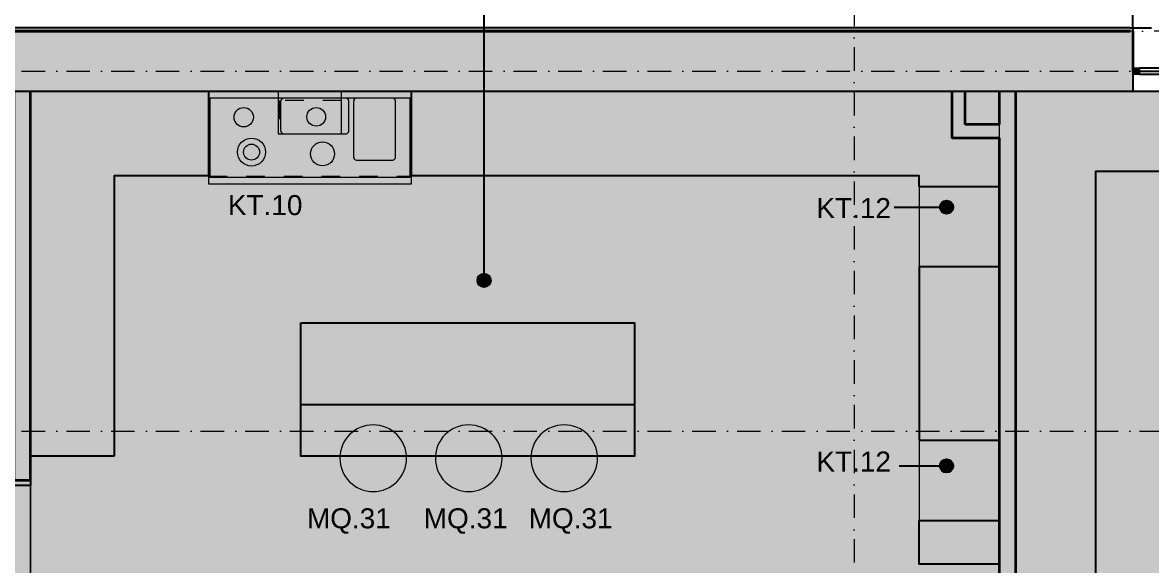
# Model space of a CAD drawing. Header units: millimetres. Extents: x -14278 to 97203, y -22378 to 34603.
# Drawn here: x 21816 to 30280, y 11544 to 15614 of the extents above; entities that cross this region are included whole.
import ezdxf
from ezdxf.enums import TextEntityAlignment as Align

# ---------------------------------------------------------------- set-up
doc = ezdxf.new("R2010")
doc.units = ezdxf.units.MM
doc.header["$MEASUREMENT"] = 0
for name, pattern in [('Dashed', [282.222223, 141.111112, -141.111112]), ('Dot & Dashed', [335.138881, 176.388884, -88.194442, 0, -70.555556]), ('Wipeout_Contour', [1000, 0, -1000])]:
    doc.linetypes.add(name, pattern=pattern)
for name, color, linetype in [('A-Ee_25_10-M_WallsInternal', 7, 'Continuous'), ('A-Ee_40_20-M_GeneralFFAndEInternalFixed', 7, 'Continuous'), ('A-Zz_20_10_90-T_TextFFEInternal', 7, 'Continuous'), ('NewA-Ee_25_10-M_WallsExternal', 7, 'Continuous'), ('NewA-Ee_25_10-M_WallsInternal', 7, 'Continuous'), ('NewA-Ee_30_40-M_Floors', 7, 'Continuous'), ('NewA-Ee_30_60-M_Pavements', 7, 'Continuous'), ('NewA-Ee_40_20-M_GeneralFFAndEInternalFixed', 7, 'Continuous'), ('NewA-Ee_40_20-M_GeneralFFAndEInternalMovable', 7, 'Continuous'), ('NewA-SL-M_SpacesInternal', 7, 'Continuous'), ('NewA-Ss_30_25-M_CeilingAndSoffitSystems', 7, 'Continuous'), ('NewA-Zz_20_10_90-T_TextFFEInternal', 7, 'Continuous'), ('NewA-Zz_35_40_80-M_GridStructural', 7, 'Continuous'), ('NewA-Zz_50_10_70-P_BoundarySiteRed', 7, 'Continuous'), ('NewA-Zz_50_10_90-P_BoundarySpace', 7, 'Continuous'), ('NewA-Zz_50_90_00-M_GrossInternal', 7, 'Continuous')]:
    doc.layers.add(name, color=color, linetype=linetype)
doc.styles.add('GENERATED_STYLE_1', font='')
doc.styles.get('GENERATED_STYLE_1').set_extended_font_data('Arial')

# ---------------------------------------------------------------- blocks, each defined once
blk = doc.blocks.new('KITCHEN_112_5_1', base_point=(25275.7, 17849.3))
at = {"layer": 'NewA-SL-M_SpacesInternal', "linetype": 'Continuous'}
for p, q in [((24579.7, 18202.9), (24579.7, 17888.6)), ((24579.7, 18202.9), (25971.8, 18202.9)), ((25971.8, 18202.9), (25971.8, 17888.6)), ((24579.7, 17888.6), (24579.7, 17652.9)), ((25971.8, 17888.6), (25971.8, 17652.9)), ((24579.7, 17652.9), (24579.7, 17417.1)), ((25971.8, 17652.9), (25971.8, 17417.1)), ((24579.7, 17417.1), (25971.8, 17417.1))]:
    blk.add_line(p, q, dxfattribs=at)
at = {"layer": 'NewA-SL-M_SpacesInternal', "color": 253, "linetype": 'Continuous', "lineweight": 13}
for p, q in [((21875.7, 15099.7), (21875.7, 10002.6)), ((28783.7, 15099.7), (21875.7, 15099.7)), ((28783.7, 14750.2), (28783.7, 15099.7)), ((29138.9, 14750.2), (28783.7, 14750.2)), ((29138.9, 10605), (29138.9, 14750.2)), ((23838.2, 10002.6), (23838.2, 11002.8)), ((23838.2, 11002.8), (23963.2, 11002.8)), ((23963.2, 11002.8), (23963.2, 10605)), ((26249.7, 10605), (26249.7, 11002.8)), ((26249.7, 11002.8), (26374.7, 11002.8)), ((26374.7, 11002.8), (26374.7, 8200)), ((23963.2, 10605), (26249.7, 10605)), ((27840.3, 8200), (27840.3, 10605)), ((27840.3, 10605), (29138.9, 10605)), ((21875.7, 10002.6), (23838.2, 10002.6)), ((26374.7, 8200), (27840.3, 8200))]:
    blk.add_line(p, q, dxfattribs=at)
at = {"layer": 'NewA-SL-M_SpacesInternal', "color": 5, "lineweight": 70, "style": 'GENERATED_STYLE_1'}
for tag, height, p in [('ROOM_NAME', 200, (25275.7, 18157.1)), ('ROOM_NUMBER', 150, (25275.7, 17854.3)), ('adj_text', 150, (25275.7, 17618.6))]:
    blk.add_attdef(tag, text='', height=height, dxfattribs=at).set_placement(p, align=Align.TOP_CENTER)
blk = doc.blocks.new('FOOD STORAGE_113_7_1', base_point=(30691.1, 17849.3))
at = {"layer": 'NewA-SL-M_SpacesInternal', "linetype": 'Continuous'}
for p, q in [((29538.8, 18202.9), (29538.8, 17888.6)), ((29538.8, 18202.9), (31843.5, 18202.9)), ((31843.5, 18202.9), (31843.5, 17888.6)), ((29538.8, 17888.6), (29538.8, 17652.9)), ((31843.5, 17888.6), (31843.5, 17652.9)), ((29538.8, 17652.9), (29538.8, 17417.1)), ((31843.5, 17652.9), (31843.5, 17417.1)), ((29538.8, 17417.1), (31843.5, 17417.1))]:
    blk.add_line(p, q, dxfattribs=at)
at = {"layer": 'NewA-SL-M_SpacesInternal', "color": 253, "linetype": 'Continuous', "lineweight": 13}
for p, q in [((29263.9, 15099.7), (29263.9, 10605)), ((32225, 15099.7), (29263.9, 15099.7)), ((32225, 10605), (32225, 15099.7)), ((29263.9, 10605), (32225, 10605))]:
    blk.add_line(p, q, dxfattribs=at)
at = {"layer": 'NewA-SL-M_SpacesInternal', "color": 5, "lineweight": 70, "style": 'GENERATED_STYLE_1'}
for tag, height, p in [('ROOM_NAME', 200, (30691.1, 18157.1)), ('ROOM_NUMBER', 150, (30691.1, 17854.3)), ('adj_text', 150, (30691.1, 17618.6))]:
    blk.add_attdef(tag, text='', height=height, dxfattribs=at).set_placement(p, align=Align.TOP_CENTER)
blk = doc.blocks.new('Mesh_1_1', base_point=(14339.9, 34603))
at = {"layer": 'NewA-Ee_30_60-M_Pavements', "color": 254, "linetype": 'Continuous', "lineweight": 13, "flags": 128}
blk.add_lwpolyline([(14339.9, 34603, -0.414214), (42830.6, 6112.3, -0.414214), (14339.9, -22378.4, -0.414214), (-14150.7, 6112.3, -0.414214)], format="xyb", close=True, dxfattribs=at)
blk = doc.blocks.new('Slab_4_1', base_point=(11328, 15324.9))
at = {"layer": 'NewA-Ee_30_40-M_Floors', "linetype": 'Continuous', "lineweight": 13}
blk.add_hatch(color=254, dxfattribs=at).paths.add_polyline_path([(11328, 15324.9), (11328, 15099.7), (150.3, 15099.7), (150.3, 9350.5), (-124.9, 9350.5), (-124.9, 8300.5), (150.3, 8300.5), (150.3, 6700.3), (2050.3, 6700.3), (2050.3, 2150.3), (5499.7, 2150.3), (5499.7, 3091.8), (6214.3, 3091.8), (6214.3, 2766.8), (7714.3, 2766.8), (7714.3, 3091.8), (8455.6, 3091.8), (8500.3, 150.3), (16363.1, 150.3), (16363.1, -124.9), (17413.1, -124.9), (17413.1, 150.3), (27899.7, 150.3), (27899.7, 6700.3), (34699.7, 6700.3), (34699.7, 15099.7), (34639.4, 15099.7), (34639.4, 15324.9), (32809.4, 15324.9), (32809.4, 15099.7), (13158, 15099.7), (13158, 15324.9)])
at = {"layer": 'NewA-Ee_30_40-M_Floors', "color": 6, "linetype": 'Continuous', "lineweight": 13, "flags": 128}
blk.add_lwpolyline([(13158, 15099.7), (32809.4, 15099.7), (32809.4, 15324.9), (34639.4, 15324.9), (34639.4, 15099.7), (34699.7, 15099.7), (34699.7, 6700.3), (27899.7, 6700.3), (27899.7, 150.3), (17413.1, 150.3)], dxfattribs=at)
blk = doc.blocks.new('Slab_14_1', base_point=(21875.7, 10002.6))
at = {"layer": 'NewA-Ss_30_25-M_CeilingAndSoffitSystems', "linetype": 'Continuous', "lineweight": 0}
blk.add_hatch(color=255, dxfattribs=at).paths.add_polyline_path([(21875.7, 10002.6), (23838.2, 10002.6), (23838.2, 11002.8), (23963.2, 11002.8), (23963.2, 10605), (26249.7, 10605), (26249.7, 11002.8), (26374.7, 11002.8), (26374.7, 8200), (27840.3, 8200), (27840.3, 10605), (29138.9, 10605), (29138.9, 15099.7), (24206.1, 15099.7), (24206.1, 14779.9), (23731.2, 14779.9), (23731.2, 15099.7), (21875.7, 15099.7)])
at = {"layer": 'NewA-Ss_30_25-M_CeilingAndSoffitSystems', "color": 6, "linetype": 'Continuous', "lineweight": 13, "flags": 128}
blk.add_lwpolyline([(21875.7, 10002.6), (21875.7, 15099.7), (23731.2, 15099.7), (23731.2, 14779.9), (24206.1, 14779.9), (24206.1, 15099.7), (29138.9, 15099.7), (29138.9, 10605), (27840.3, 10605), (27840.3, 8200), (26374.7, 8200), (26374.7, 11002.8), (26249.7, 11002.8), (26249.7, 10605), (23963.2, 10605), (23963.2, 11002.8), (23838.2, 11002.8), (23838.2, 10002.6)], close=True, dxfattribs=at)
blk = doc.blocks.new('Slab_15_1', base_point=(29263.9, 15099.7))
at = {"layer": 'NewA-Ss_30_25-M_CeilingAndSoffitSystems', "linetype": 'Continuous', "lineweight": 0}
blk.add_hatch(color=255, dxfattribs=at).paths.add_polyline_path([(29263.9, 15099.7), (29263.9, 10605), (32225, 10605), (32225, 15099.7)])
at = {"layer": 'NewA-Ss_30_25-M_CeilingAndSoffitSystems', "color": 6, "linetype": 'Continuous', "lineweight": 13, "flags": 128}
blk.add_lwpolyline([(29263.9, 15099.7), (32225, 15099.7), (32225, 10605), (29263.9, 10605)], close=True, dxfattribs=at)
blk = doc.blocks.new('Double Window 19')
at = {"layer": 'NewA-Ee_25_10-M_WallsExternal', "linetype": 'Continuous', "lineweight": 13}
for points in [[(-750, 0), (-750, -50), (-700, -50), (-700, 0)], [(0, -50), (0, 0), (-50, 0), (-50, -50)], [(0, 0), (0, -50), (50, -50), (50, 0)], [(750, -50), (750, 0), (700, 0), (700, -50)]]:
    blk.add_hatch(color=104, dxfattribs=at).paths.add_polyline_path(points)
at = {"layer": 'NewA-Ee_25_10-M_WallsExternal', "linetype": 'Continuous'}
for p, q in [((-750, 300), (-750, 465)), ((-750, 465), (750, 465)), ((750, 465), (750, 300)), ((-700, 0), (-50, 0)), ((50, 0), (700, 0)), ((-750, -24.9), (-750, -50)), ((-700, -25), (-50, -25)), ((-50, -50), (-700, -50)), ((50, -25), (700, -25)), ((700, -50), (50, -50)), ((750, -24.9), (750, -50)), ((-750, -175.2), (750, -175.2))]:
    blk.add_line(p, q, dxfattribs=at)
at = {"layer": 'NewA-Ee_25_10-M_WallsExternal', "linetype": 'Dashed'}
blk.add_line((-750, 300), (750, 300), dxfattribs=at)
at = {"layer": 'NewA-Ee_25_10-M_WallsExternal', "color": 24, "linetype": 'Continuous', "lineweight": 13}
for p, q in [((-750, 0), (-700, 0)), ((-700, 0), (-700, -50)), ((-50, -50), (-50, 0)), ((-50, 0), (0, 0)), ((0, 0), (50, 0)), ((50, 0), (50, -50)), ((700, -50), (700, 0)), ((700, 0), (750, 0)), ((-700, -50), (-750, -50)), ((0, -50), (-50, -50)), ((50, -50), (0, -50)), ((750, -50), (700, -50))]:
    blk.add_line(p, q, dxfattribs=at)
at = {"layer": 'NewA-Ee_25_10-M_WallsExternal', "color": 92, "linetype": 'Continuous', "lineweight": 35}
for p, q in [((-750, 0), (-750, -24.9)), ((750, 0), (750, -24.9))]:
    blk.add_line(p, q, dxfattribs=at)
blk = doc.blocks.new('Wall_3_1', base_point=(0, 15250))
at = {"layer": 'NewA-Ee_25_10-M_WallsExternal', "linetype": 'Continuous', "lineweight": 13}
for points in [[(13158, 15324.9), (13158, 15250), (30140, 15250), (30140, 15274.9), (30119.9, 15274.9), (30119.9, 15550), (13158, 15550)], [(13158, 15250), (13158, 15209.9), (13158, 15179.6), (30127, 15179.6), (30127, 15224.9), (30140, 15224.9), (30140, 15250)], [(30127, 15179.6), (13158, 15179.6), (13158, 15116.1), (30127, 15116.1)], [(30127, 15099.7), (30140, 15099.7), (30140, 15224.9), (30127, 15224.9)], [(13158, 15099.7), (30127, 15099.7), (30127, 15116.1), (13158, 15116.1)]]:
    blk.add_hatch(color=6, dxfattribs=at).paths.add_polyline_path(points)
at = {"layer": 'NewA-Ee_25_10-M_WallsExternal', "color": 92, "linetype": 'Continuous', "lineweight": 35}
blk.add_line((30140, 15274.9), (30140, 15250), dxfattribs=at)
at = {"layer": 'NewA-Ee_25_10-M_WallsExternal', "linetype": 'Continuous'}
for p, q in [((30140, 15250), (30140, 15224.9)), ((30140, 15224.9), (30140, 15179.6)), ((30140, 15179.6), (30140, 15116.1)), ((30127, 15099.7), (30140, 15099.7)), ((30140, 15116.1), (30140, 15099.7))]:
    blk.add_line(p, q, dxfattribs=at)
at = {"layer": 'NewA-Ee_25_10-M_WallsExternal', "linetype": 'Continuous', "flags": 128}
for points in [[(21875.7, 15099.7), (28783.7, 15099.7)], [(28883.7, 15099.7), (29138.9, 15099.7)], [(29263.9, 15099.7), (30127, 15099.7)]]:
    blk.add_lwpolyline(points, dxfattribs=at)
at = {"color": 254, "linetype": 'Wipeout_Contour', "lineweight": 0, "ltscale": 108444.875021}
blk.add_wipeout([(35324.7, 15724.7), (-474.7, 15724.7), (-324.9, 15574.9), (35174.9, 15574.9)], dxfattribs=at).dxf.layer = 'NewA-Ee_25_10-M_WallsExternal'
at = {"layer": 'NewA-Ee_25_10-M_WallsExternal', "linetype": 'Continuous', "lineweight": 13}
for points in [[(13158, 15574.9), (13158, 15554.8), (30119.9, 15554.8), (30119.9, 15574.9)], [(30119.9, 15574.9), (30119.9, 15274.9), (30140, 15274.9), (30140, 15574.9)]]:
    blk.add_hatch(color=6, dxfattribs=at).paths.add_polyline_path(points)
at = {"layer": 'NewA-Ee_25_10-M_WallsExternal', "linetype": 'Continuous'}
for p, q in [((30119.9, 15574.9), (13158, 15574.9)), ((30119.9, 15574.9), (30140, 15574.9)), ((30140, 15574.9), (30140, 15554.8)), ((13158, 15554.8), (30119.9, 15554.8))]:
    blk.add_line(p, q, dxfattribs=at)
at = {"layer": 'NewA-Ee_25_10-M_WallsExternal', "color": 92, "linetype": 'Continuous', "lineweight": 35}
for p, q in [((13158, 15550), (30119.9, 15550)), ((30140, 15550), (30140, 15274.9))]:
    blk.add_line(p, q, dxfattribs=at)
at = {"layer": 'NewA-Ee_25_10-M_WallsExternal', "linetype": 'Continuous', "zscale": 1000}
blk.add_blockref('Double Window 19', (30890, 15274.9), dxfattribs=at)
blk = doc.blocks.new('Wall_14_1', base_point=(29263.9, 10480))
at = {"layer": 'A-Ee_25_10-M_WallsInternal', "linetype": 'Continuous', "lineweight": 13}
blk.add_hatch(color=6, dxfattribs=at).paths.add_polyline_path([(29263.9, 14750.2), (29263.9, 14850.2), (29138.9, 14850.2), (29138.9, 14750.2)])
at = {"layer": 'NewA-Ee_25_10-M_WallsInternal', "linetype": 'Continuous', "lineweight": 13}
for points in [[(29263.9, 14850.2), (29263.9, 15099.7), (29138.9, 15099.7), (29138.9, 14850.2)], [(29138.9, 14750.2), (29138.9, 10605), (29263.9, 10605), (29263.9, 14750.2)]]:
    blk.add_hatch(color=6, dxfattribs=at).paths.add_polyline_path(points)
at = {"layer": 'NewA-Ee_25_10-M_WallsInternal', "color": 92, "linetype": 'Continuous', "lineweight": 35, "flags": 128}
for points in [[(29138.9, 15099.7), (29138.9, 14850.2)], [(29263.9, 10605), (29263.9, 15099.7)], [(29138.9, 14750.2), (29138.9, 10605)]]:
    blk.add_lwpolyline(points, dxfattribs=at)
blk = doc.blocks.new('Door 19')
at = {"layer": 'NewA-Ee_25_10-M_WallsInternal', "linetype": 'Continuous', "lineweight": 13}
for points in [[(465, 930), (420, 930), (420, 0), (465, 0)], [(-465, -125), (-465, 0), (-505, 0), (-505, -125)], [(505, -125), (505, 0), (465, 0), (465, -125)]]:
    blk.add_hatch(color=255, dxfattribs=at).paths.add_polyline_path(points)
at = {"layer": 'NewA-Ee_25_10-M_WallsInternal', "linetype": 'Continuous'}
for p, q in [((420, 0), (420, 930)), ((420, 930), (465, 930)), ((465, 930), (465, 0)), ((-465, 0), (-505, 0)), ((-505, 0), (-505, -125)), ((-465, -125), (-465, 0)), ((465, 0), (420, 0)), ((505, 0), (465, 0)), ((465, 0), (465, -125)), ((505, -125), (505, 0)), ((-505, -125), (-465, -125)), ((465, -125), (505, -125))]:
    blk.add_line(p, q, dxfattribs=at)
at = {"layer": 'NewA-Ee_25_10-M_WallsInternal', "color": 92, "linetype": 'Continuous', "lineweight": 35}
for p, q in [((-505, 0), (-505, -125)), ((505, 0), (505, -125))]:
    blk.add_line(p, q, dxfattribs=at)
at = {"layer": 'NewA-Ee_25_10-M_WallsInternal', "color": 6, "linetype": 'Continuous', "lineweight": 13}
blk.add_arc((465, 0), 930, 90, 180, dxfattribs=at)
blk = doc.blocks.new('D Marker 19')
at = {"layer": 'NewA-Ee_25_10-M_WallsInternal', "style": 'GENERATED_STYLE_1'}
blk.add_attdef('AC_WIDO_ID', text='', height=125, dxfattribs=at).set_placement((-262.1, 94.8), align=Align.BOTTOM_LEFT)
blk = doc.blocks.new('Wall_19_1', base_point=(21750.7, 9877.2))
at = {"layer": 'NewA-Ee_25_10-M_WallsInternal', "linetype": 'Continuous', "lineweight": 13}
for points in [[(21875.7, 15099.7), (21750.7, 15099.7), (21750.7, 12183.8), (21875.7, 12183.8)], [(21750.7, 11173.8), (21750.7, 9877.2), (21875.7, 9877.2), (21875.7, 11173.8)]]:
    blk.add_hatch(color=6, dxfattribs=at).paths.add_polyline_path(points)
at = {"layer": 'NewA-Ee_25_10-M_WallsInternal', "color": 92, "linetype": 'Continuous', "lineweight": 35}
for p, q in [((21750.7, 12183.8), (21875.7, 12183.8)), ((21750.7, 11173.8), (21875.7, 11173.8))]:
    blk.add_line(p, q, dxfattribs=at)
at = {"layer": 'NewA-Ee_25_10-M_WallsInternal', "color": 92, "linetype": 'Continuous', "lineweight": 35, "flags": 128}
for points in [[(21750.7, 15099.7), (21750.7, 12183.8)], [(21875.7, 12183.8), (21875.7, 15099.7)], [(21750.7, 11173.8), (21750.7, 10823.4)], [(21875.7, 10002.6), (21875.7, 11173.8)], [(21750.7, 10698.4), (21750.7, 9877.2)], [(21750.7, 9877.2), (21875.7, 9877.2)], [(21875.7, 9877.2), (21875.7, 9877.6)]]:
    blk.add_lwpolyline(points, dxfattribs=at)
at = {"layer": 'NewA-Ee_25_10-M_WallsInternal', "linetype": 'Continuous', "xscale": -1, "zscale": 1000, "rotation": 90}
blk.add_blockref('Door 19', (21750.7, 11678.8), dxfattribs=at)
at = {"layer": 'NewA-Ee_25_10-M_WallsInternal'}
ref = blk.add_blockref('D Marker 19', (21750.7, 11678.8), dxfattribs=dict(at, rotation=90))
ref.add_attrib('AC_WIDO_ID', 'D108', dxfattribs={"color": 7, "height": 125, "rotation": 90, "style": 'GENERATED_STYLE_1'}).set_placement((21616.3, 11514.7), align=Align.BOTTOM_LEFT)
blk = doc.blocks.new('Wall_65_1', base_point=(28783.7, 15250))
at = {"layer": 'A-Ee_25_10-M_WallsInternal', "linetype": 'Continuous', "lineweight": 13}
blk.add_hatch(color=6, dxfattribs=at).paths.add_polyline_path([(28783.7, 15099.7), (28783.7, 14750.2), (28883.7, 14850.2), (28883.7, 15099.7)])
at = {"layer": 'A-Ee_25_10-M_WallsInternal', "color": 92, "linetype": 'Continuous', "lineweight": 35, "flags": 128}
for points in [[(28783.7, 15099.7), (28783.7, 14750.2)], [(28883.7, 14850.2), (28883.7, 15099.7)]]:
    blk.add_lwpolyline(points, dxfattribs=at)
blk = doc.blocks.new('Wall_66_1', base_point=(28783.7, 14750.2))
at = {"layer": 'A-Ee_25_10-M_WallsInternal', "linetype": 'Continuous', "lineweight": 13}
blk.add_hatch(color=6, dxfattribs=at).paths.add_polyline_path([(28783.7, 14750.2), (29138.9, 14750.2), (29138.9, 14850.2), (28883.7, 14850.2)])
at = {"layer": 'A-Ee_25_10-M_WallsInternal', "color": 92, "linetype": 'Continuous', "lineweight": 35, "flags": 128}
for points in [[(29138.9, 14850.2), (28883.7, 14850.2)], [(28783.7, 14750.2), (29138.9, 14750.2)]]:
    blk.add_lwpolyline(points, dxfattribs=at)
blk = doc.blocks.new('Standard grid marker')
at = {"layer": 'NewA-Zz_35_40_80-M_GridStructural', "color": 6, "linetype": 'Dot & Dashed', "lineweight": 13}
blk.add_line((1000, 0), (18130.8, 0), dxfattribs=at)
at = {"layer": 'NewA-Zz_35_40_80-M_GridStructural', "style": 'GENERATED_STYLE_1'}
blk.add_attdef('AC_MarkerText_1', text='', height=250, rotation=90, dxfattribs=at).set_placement((-250, 14.3), align=Align.MIDDLE_CENTER)
blk = doc.blocks.new('Standard grid marker_2')
at = {"layer": 'NewA-Zz_35_40_80-M_GridStructural', "color": 6, "linetype": 'Dot & Dashed', "lineweight": 13}
blk.add_line((1000, 0), (40175.6, 0), dxfattribs=at)
at = {"layer": 'NewA-Zz_35_40_80-M_GridStructural', "style": 'GENERATED_STYLE_1'}
blk.add_attdef('AC_MarkerText_1', text='', height=250, dxfattribs=at).set_placement((41425.6, 14.3), align=Align.MIDDLE_CENTER)
blk = doc.blocks.new('Standard grid marker_4')
at = {"layer": 'NewA-Zz_35_40_80-M_GridStructural', "color": 6, "linetype": 'Dot & Dashed', "lineweight": 13}
blk.add_line((1000, 0), (40175.6, 0), dxfattribs=at)
blk = doc.blocks.new('Bar Stool 19')
at = {"layer": 'NewA-Ee_40_20-M_GeneralFFAndEInternalMovable', "color": 1, "linetype": 'Continuous', "lineweight": 18}
for start, end in [(0, 180), (180, 0)]:
    blk.add_arc((0, 0), 250, start, end, dxfattribs=at)
blk = doc.blocks.new('Hood 19')
at = {"layer": 'NewA-Ee_40_20-M_GeneralFFAndEInternalFixed', "color": 1, "linetype": 'Dashed', "lineweight": 18}
for p, q in [((0, 633.4), (0, 0)), ((1522.4, 633.4), (0, 633.4)), ((1522.4, 0), (1522.4, 633.4)), ((998, 566.7), (532.8, 566.7)), ((532.8, 566.7), (532.8, 316.7)), ((998, 316.7), (998, 566.7)), ((532.8, 316.7), (998, 316.7)), ((0, 0), (1522.4, 0))]:
    blk.add_line(p, q, dxfattribs=at)
blk = doc.blocks.new('Range Electric 19')
at = {"layer": 'NewA-Ee_40_20-M_GeneralFFAndEInternalFixed', "color": 1, "linetype": 'Continuous', "lineweight": 18}
for p, q in [((1522.4, 692.2), (0, 692.2)), ((0, 692.2), (0, 0)), ((1522.4, 0), (1522.4, 692.2)), ((1512.4, 642.2), (10, 642.2)), ((10, 642.2), (10, 50)), ((542.9, 395.4), (542.9, 622.2)), ((1051.2, 395.4), (1051.2, 622.2)), ((1088.7, 198), (1088.7, 622.2)), ((1401.7, 198), (1401.7, 622.2)), ((1512.4, 50), (1512.4, 642.2)), ((562.9, 375.4), (1031.2, 375.4)), ((1108.7, 178), (1381.7, 178)), ((0, 0), (1522.4, 0)), ((10, 50), (1512.4, 50))]:
    blk.add_line(p, q, dxfattribs=at)
for centre, radius in [((263.9, 499.4), 72.5), ((807.8, 502.4), 70), ((322.5, 238.3), 105), ((322.5, 238.3), 60), ((855.1, 224.7), 90)]:
    blk.add_circle(centre, radius, dxfattribs=at)
for centre, start, end in [((562.9, 622.2), 90, 180), ((1031.2, 622.2), 0, 90), ((1108.7, 622.2), 90, 180), ((1381.7, 622.2), 0, 90), ((562.9, 395.4), 180, 270), ((1031.2, 395.4), 270, 0), ((1108.7, 198), 180, 270), ((1381.7, 198), 270, 0)]:
    blk.add_arc(centre, 20, start, end, dxfattribs=at)
blk = doc.blocks.new('Cabinet Base Dishwasher 19')
at = {"layer": 'NewA-Ee_40_20-M_GeneralFFAndEInternalFixed', "color": 1, "linetype": 'Continuous', "lineweight": 18}
for p, q in [((0, 600), (600, 600)), ((0, 0), (0, 600)), ((600, 0), (600, 600)), ((0, 0), (600, 0))]:
    blk.add_line(p, q, dxfattribs=at)
blk = doc.blocks.new('Line_7_1', base_point=(25275.7, 13681.2))
at = {"layer": 'NewA-Zz_50_10_90-P_BoundarySpace', "linetype": 'Continuous'}
blk.add_hatch(color=256, dxfattribs=at).paths.add_polyline_path([(25325.7, 13681.2), (25321.9, 13700.3), (25311.1, 13716.6), (25294.9, 13727.4), (25275.7, 13731.2), (25256.6, 13727.4), (25240.4, 13716.6), (25229.6, 13700.3), (25225.7, 13681.2), (25229.6, 13662.1), (25240.4, 13645.8), (25256.6, 13635), (25275.7, 13631.2), (25294.9, 13635), (25311.1, 13645.8), (25321.9, 13662.1)])
blk.add_line((25275.7, 13731.2), (25275.7, 17417.1), dxfattribs=at)
blk.add_circle((25275.7, 13681.2), 50, dxfattribs=at)
blk = doc.blocks.new('Line_30_1', base_point=(28351.1, 14230.1))
at = {"layer": 'NewA-Zz_20_10_90-T_TextFFEInternal', "linetype": 'Continuous'}
blk.add_hatch(color=256, dxfattribs=at).paths.add_polyline_path([(28794, 14230.1), (28790.2, 14249.2), (28779.3, 14265.5), (28763.1, 14276.3), (28744, 14280.1), (28724.8, 14276.3), (28708.6, 14265.5), (28697.8, 14249.2), (28694, 14230.1), (28697.8, 14211), (28708.6, 14194.8), (28724.8, 14183.9), (28744, 14180.1), (28763.1, 14183.9), (28779.3, 14194.8), (28790.2, 14211)])
blk.add_line((28351.1, 14230.1), (28694, 14230.1), dxfattribs=at)
blk.add_circle((28744, 14230.1), 50, dxfattribs=at)
blk = doc.blocks.new('Line_31_1', base_point=(28387.9, 12290.2))
at = {"layer": 'NewA-Zz_20_10_90-T_TextFFEInternal', "linetype": 'Continuous'}
blk.add_hatch(color=256, dxfattribs=at).paths.add_polyline_path([(28794, 12290.2), (28790.2, 12309.3), (28779.3, 12325.5), (28763.1, 12336.4), (28744, 12340.2), (28724.8, 12336.4), (28708.6, 12325.5), (28697.8, 12309.3), (28694, 12290.2), (28697.8, 12271), (28708.6, 12254.8), (28724.8, 12244), (28744, 12240.2), (28763.1, 12244), (28779.3, 12254.8), (28790.2, 12271)])
blk.add_line((28387.9, 12290.2), (28694, 12290.2), dxfattribs=at)
blk.add_circle((28744, 12290.2), 50, dxfattribs=at)
blk = doc.blocks.new('Label_88_1', base_point=(23837.1, 12056.9))
at = {"layer": 'A-Zz_20_10_90-T_TextFFEInternal', "insert": (24262.1, 11972.6), "char_height": 150, "attachment_point": 2, "style": 'GENERATED_STYLE_1'}
blk.add_mtext('\\fArial|b0|i0|c0|p34;MQ.31\\fArial|b0|i0|c0|p34;\\fArial|b0|i0|c0|p34;\\fArial|b0|i0|c0|p34;\\fArial|b0|i0|c0|p34;\\fArial|b0|i0|c0|p34;\\fArial|b0|i0|c0|p34;\\fArial|b0|i0|c0|p34;\\fArial|b0|i0|c0|p34;\\fArial|b0|i0|c0|p34;\\fArial|b0|i0|c0|p34;\\fArial|b0|i0|c0|p34;\\fArial|b0|i0|c0|p34;\\fArial|b0|i0|c0|p34;\\fArial|b0|i0|c0|p34;\\fArial|b0|i0|c0|p34;\\fArial|b0|i0|c0|p34;\\fArial|b0|i0|c0|p34;\\fArial|b0|i0|c0|p34;\\fArial|b0|i0|c0|p34;\\fArial|b0|i0|c0|p34;\\fArial|b0|i0|c0|p34;\\fArial|b0|i0|c0|p34;\\fArial|b0|i0|c0|p34;\\fArial|b0|i0|c0|p34;\\fArial|b0|i0|c0|p34;\\fArial|b0|i0|c0|p34;\\fArial|b0|i0|c0|p34;\\fArial|b0|i0|c0|p34;\\fArial|b0|i0|c0|p34;}', dxfattribs=at)
blk = doc.blocks.new('Label_89_1', base_point=(24713.2, 12056.9))
at = {"layer": 'A-Zz_20_10_90-T_TextFFEInternal', "insert": (25138.2, 11972.6), "char_height": 150, "attachment_point": 2, "style": 'GENERATED_STYLE_1'}
blk.add_mtext('\\fArial|b0|i0|c0|p34;MQ.31\\fArial|b0|i0|c0|p34;\\fArial|b0|i0|c0|p34;\\fArial|b0|i0|c0|p34;\\fArial|b0|i0|c0|p34;\\fArial|b0|i0|c0|p34;\\fArial|b0|i0|c0|p34;\\fArial|b0|i0|c0|p34;\\fArial|b0|i0|c0|p34;\\fArial|b0|i0|c0|p34;\\fArial|b0|i0|c0|p34;\\fArial|b0|i0|c0|p34;\\fArial|b0|i0|c0|p34;\\fArial|b0|i0|c0|p34;\\fArial|b0|i0|c0|p34;\\fArial|b0|i0|c0|p34;\\fArial|b0|i0|c0|p34;\\fArial|b0|i0|c0|p34;\\fArial|b0|i0|c0|p34;\\fArial|b0|i0|c0|p34;\\fArial|b0|i0|c0|p34;\\fArial|b0|i0|c0|p34;\\fArial|b0|i0|c0|p34;\\fArial|b0|i0|c0|p34;\\fArial|b0|i0|c0|p34;\\fArial|b0|i0|c0|p34;\\fArial|b0|i0|c0|p34;\\fArial|b0|i0|c0|p34;\\fArial|b0|i0|c0|p34;\\fArial|b0|i0|c0|p34;}', dxfattribs=at)
blk = doc.blocks.new('Label_90_1', base_point=(25499.8, 12056.9))
at = {"layer": 'A-Zz_20_10_90-T_TextFFEInternal', "insert": (25924.8, 11972.6), "char_height": 150, "attachment_point": 2, "style": 'GENERATED_STYLE_1'}
blk.add_mtext('\\fArial|b0|i0|c0|p34;MQ.31\\fArial|b0|i0|c0|p34;\\fArial|b0|i0|c0|p34;\\fArial|b0|i0|c0|p34;\\fArial|b0|i0|c0|p34;\\fArial|b0|i0|c0|p34;\\fArial|b0|i0|c0|p34;\\fArial|b0|i0|c0|p34;\\fArial|b0|i0|c0|p34;\\fArial|b0|i0|c0|p34;\\fArial|b0|i0|c0|p34;\\fArial|b0|i0|c0|p34;\\fArial|b0|i0|c0|p34;\\fArial|b0|i0|c0|p34;\\fArial|b0|i0|c0|p34;\\fArial|b0|i0|c0|p34;\\fArial|b0|i0|c0|p34;\\fArial|b0|i0|c0|p34;\\fArial|b0|i0|c0|p34;\\fArial|b0|i0|c0|p34;\\fArial|b0|i0|c0|p34;\\fArial|b0|i0|c0|p34;\\fArial|b0|i0|c0|p34;\\fArial|b0|i0|c0|p34;\\fArial|b0|i0|c0|p34;\\fArial|b0|i0|c0|p34;\\fArial|b0|i0|c0|p34;\\fArial|b0|i0|c0|p34;\\fArial|b0|i0|c0|p34;\\fArial|b0|i0|c0|p34;}', dxfattribs=at)
blk = doc.blocks.new('Label_92_1', base_point=(27622.3, 12482.3))
at = {"layer": 'A-Zz_20_10_90-T_TextFFEInternal', "insert": (28047.3, 12398), "char_height": 150, "attachment_point": 2, "style": 'GENERATED_STYLE_1'}
blk.add_mtext('\\fArial|b0|i0|c0|p34;KT.12\\fArial|b0|i0|c0|p34;\\fArial|b0|i0|c0|p34;\\fArial|b0|i0|c0|p34;\\fArial|b0|i0|c0|p34;\\fArial|b0|i0|c0|p34;\\fArial|b0|i0|c0|p34;\\fArial|b0|i0|c0|p34;\\fArial|b0|i0|c0|p34;\\fArial|b0|i0|c0|p34;\\fArial|b0|i0|c0|p34;\\fArial|b0|i0|c0|p34;\\fArial|b0|i0|c0|p34;\\fArial|b0|i0|c0|p34;\\fArial|b0|i0|c0|p34;\\fArial|b0|i0|c0|p34;\\fArial|b0|i0|c0|p34;\\fArial|b0|i0|c0|p34;\\fArial|b0|i0|c0|p34;\\fArial|b0|i0|c0|p34;\\fArial|b0|i0|c0|p34;\\fArial|b0|i0|c0|p34;\\fArial|b0|i0|c0|p34;\\fArial|b0|i0|c0|p34;\\fArial|b0|i0|c0|p34;\\fArial|b0|i0|c0|p34;\\fArial|b0|i0|c0|p34;\\fArial|b0|i0|c0|p34;\\fArial|b0|i0|c0|p34;\\fArial|b0|i0|c0|p34;}', dxfattribs=at)
blk = doc.blocks.new('Label_93_1', base_point=(27622.3, 14382.5))
at = {"layer": 'A-Zz_20_10_90-T_TextFFEInternal', "insert": (28047.3, 14298.2), "char_height": 150, "attachment_point": 2, "style": 'GENERATED_STYLE_1'}
blk.add_mtext('\\fArial|b0|i0|c0|p34;KT.12\\fArial|b0|i0|c0|p34;\\fArial|b0|i0|c0|p34;\\fArial|b0|i0|c0|p34;\\fArial|b0|i0|c0|p34;\\fArial|b0|i0|c0|p34;\\fArial|b0|i0|c0|p34;\\fArial|b0|i0|c0|p34;\\fArial|b0|i0|c0|p34;\\fArial|b0|i0|c0|p34;\\fArial|b0|i0|c0|p34;\\fArial|b0|i0|c0|p34;\\fArial|b0|i0|c0|p34;\\fArial|b0|i0|c0|p34;\\fArial|b0|i0|c0|p34;\\fArial|b0|i0|c0|p34;\\fArial|b0|i0|c0|p34;\\fArial|b0|i0|c0|p34;\\fArial|b0|i0|c0|p34;\\fArial|b0|i0|c0|p34;\\fArial|b0|i0|c0|p34;\\fArial|b0|i0|c0|p34;\\fArial|b0|i0|c0|p34;\\fArial|b0|i0|c0|p34;\\fArial|b0|i0|c0|p34;\\fArial|b0|i0|c0|p34;\\fArial|b0|i0|c0|p34;\\fArial|b0|i0|c0|p34;\\fArial|b0|i0|c0|p34;\\fArial|b0|i0|c0|p34;}', dxfattribs=at)
blk = doc.blocks.new('Label_99_1', base_point=(23209.6, 14404.8))
at = {"layer": 'A-Zz_20_10_90-T_TextFFEInternal', "insert": (23634.6, 14320.5), "char_height": 150, "attachment_point": 2, "style": 'GENERATED_STYLE_1'}
blk.add_mtext('\\fArial|b0|i0|c0|p34;KT.10\\fArial|b0|i0|c0|p34;\\fArial|b0|i0|c0|p34;\\fArial|b0|i0|c0|p34;\\fArial|b0|i0|c0|p34;\\fArial|b0|i0|c0|p34;\\fArial|b0|i0|c0|p34;\\fArial|b0|i0|c0|p34;\\fArial|b0|i0|c0|p34;\\fArial|b0|i0|c0|p34;\\fArial|b0|i0|c0|p34;\\fArial|b0|i0|c0|p34;\\fArial|b0|i0|c0|p34;\\fArial|b0|i0|c0|p34;\\fArial|b0|i0|c0|p34;\\fArial|b0|i0|c0|p34;\\fArial|b0|i0|c0|p34;\\fArial|b0|i0|c0|p34;\\fArial|b0|i0|c0|p34;\\fArial|b0|i0|c0|p34;\\fArial|b0|i0|c0|p34;\\fArial|b0|i0|c0|p34;\\fArial|b0|i0|c0|p34;\\fArial|b0|i0|c0|p34;\\fArial|b0|i0|c0|p34;\\fArial|b0|i0|c0|p34;\\fArial|b0|i0|c0|p34;\\fArial|b0|i0|c0|p34;\\fArial|b0|i0|c0|p34;\\fArial|b0|i0|c0|p34;}', dxfattribs=at)

msp = doc.modelspace()

# ---------------------------------------------------------------- hatches: boundary and pattern name
at = {"layer": 'A-Ee_40_20-M_GeneralFFAndEInternalFixed', "linetype": 'Continuous', "lineweight": 13}
for points in [[(22501.2, 12363), (21875.7, 12363), (21875.7, 15099.7), (23209.6, 15099.7), (23209.6, 14464.3), (22501.2, 14464.3)], [(28538.9, 14382.5), (28538.9, 14464.3), (24732, 14464.3), (24732, 15099.7), (28783.7, 15099.7), (28783.7, 14750.2), (29138.9, 14750.2), (29138.9, 14382.5)], [(31622.1, 10600.7), (31622.1, 14498.2), (29859.8, 14498.2), (29859.8, 10600.7), (29263.9, 10600.7), (29263.9, 15099.7), (32225, 15099.7), (32225, 10600.7)], [(28538.9, 12482.3), (29138.9, 12482.3), (29138.9, 13782.5), (28538.9, 13782.5)], [(23901.3, 13362.8), (26402.9, 13362.8), (26402.9, 12363), (23901.3, 12363)], [(28538.9, 11882.3), (29138.9, 11882.3), (29138.9, 11553.9), (28538.9, 11553.9)]]:
    msp.add_hatch(color=11, dxfattribs=at).paths.add_polyline_path(points)
at = {"layer": 'NewA-Zz_50_90_00-M_GrossInternal', "linetype": 'Continuous', "lineweight": 140}
msp.add_hatch(color=1, dxfattribs=at).paths.add_polyline_path([(150.3, 15099.7), (34699.7, 15099.7), (34699.7, 6700.3), (27899.7, 6700.3), (27899.7, 150.3), (8500.3, 150.3), (8500.3, 3091.8), (5499.7, 3091.8), (5499.7, 2150.3), (2050.3, 2150.3), (2050.3, 6700.3), (150.3, 6700.3)])

# ---------------------------------------------------------------- linework, layer by layer
at = {"layer": 'A-Ee_40_20-M_GeneralFFAndEInternalFixed', "linetype": 'Continuous'}
msp.add_line((23901.3, 12751.4), (26402.9, 12751.4), dxfattribs=at)
at = {"layer": 'A-Ee_40_20-M_GeneralFFAndEInternalFixed', "linetype": 'Continuous', "flags": 128}
for points in [[(22501.2, 12363), (21875.7, 12363), (21875.7, 15099.7), (23209.6, 15099.7), (23209.6, 14464.3), (22501.2, 14464.3)], [(28538.9, 14382.5), (28538.9, 14464.3), (24732, 14464.3), (24732, 15099.7), (28783.7, 15099.7), (28783.7, 14750.2), (29138.9, 14750.2), (29138.9, 14382.5)], [(31622.1, 10600.7), (31622.1, 14498.2), (29859.8, 14498.2), (29859.8, 10600.7), (29263.9, 10600.7), (29263.9, 15099.7), (32225, 15099.7), (32225, 10600.7)], [(28538.9, 12482.3), (29138.9, 12482.3), (29138.9, 13782.5), (28538.9, 13782.5)], [(23901.3, 13362.8), (26402.9, 13362.8), (26402.9, 12363), (23901.3, 12363)], [(28538.9, 11882.3), (29138.9, 11882.3), (29138.9, 11553.9), (28538.9, 11553.9)]]:
    msp.add_lwpolyline(points, close=True, dxfattribs=at)
at = {"layer": 'NewA-Zz_50_90_00-M_GrossInternal', "linetype": 'Continuous', "flags": 128}
msp.add_lwpolyline([(150.3, 15099.7), (34699.7, 15099.7), (34699.7, 6700.3), (27899.7, 6700.3), (27899.7, 150.3), (8500.3, 150.3), (8500.3, 3091.8), (5499.7, 3091.8), (5499.7, 2150.3), (2050.3, 2150.3), (2050.3, 6700.3), (150.3, 6700.3)], close=True, dxfattribs=at)

# ---------------------------------------------------------------- block references
at = {"layer": 'A-Ee_25_10-M_WallsInternal', "color": 92, "lineweight": 35}
msp.add_blockref('Wall_66_1', (28783.7, 14750.2), dxfattribs=at)
at = {"layer": 'A-Zz_20_10_90-T_TextFFEInternal', "color": 6, "linetype": 'Continuous', "lineweight": 13}
for name, p in [('Label_99_1', (23209.6, 14404.8)), ('Label_93_1', (27622.3, 14382.5)), ('Label_92_1', (27622.3, 12482.3)), ('Label_88_1', (23837.1, 12056.9)), ('Label_89_1', (24713.2, 12056.9)), ('Label_90_1', (25499.8, 12056.9))]:
    msp.add_blockref(name, p, dxfattribs=at)
at = {"layer": 'NewA-Ee_30_40-M_Floors', "color": 6, "linetype": 'Continuous', "lineweight": 13}
msp.add_blockref('Slab_4_1', (11328, 15324.9), dxfattribs=at)
at = {"layer": 'NewA-Ee_30_60-M_Pavements', "color": 254, "lineweight": 13}
msp.add_blockref('Mesh_1_1', (14339.9, 34603), dxfattribs=at)
at = {"layer": 'NewA-Ee_40_20-M_GeneralFFAndEInternalFixed', "color": 6, "linetype": 'Continuous', "lineweight": 13, "zscale": 1000, "rotation": 270}
for p in [(28538.9, 14382.5), (28538.9, 12482.3)]:
    msp.add_blockref('Cabinet Base Dishwasher 19', p, dxfattribs=at)
at = {"layer": 'NewA-Ee_40_20-M_GeneralFFAndEInternalMovable', "color": 6, "linetype": 'Continuous', "lineweight": 13, "zscale": 1000}
for p in [(24444.7, 12348.1), (25160.6, 12348.1), (25876.6, 12348.1)]:
    msp.add_blockref('Bar Stool 19', p, dxfattribs=at)
at = {"layer": 'NewA-SL-M_SpacesInternal', "linetype": 'Continuous'}
for name, p, values in [('KITCHEN_112_5_1', (25275.7, 17849.3), {'ROOM_NAME': 'KITCHEN', 'ROOM_NUMBER': '112', 'adj_text': 'Area: 37.1 m2'}), ('FOOD STORAGE_113_7_1', (30691.1, 17849.3), {'ROOM_NAME': 'FOOD STORAGE', 'ROOM_NUMBER': '113', 'adj_text': 'Area: 13.3 m2'})]:
    msp.add_blockref(name, p, dxfattribs=at).add_auto_attribs(values)
at = {"layer": 'NewA-Ss_30_25-M_CeilingAndSoffitSystems', "color": 6, "linetype": 'Continuous', "lineweight": 13}
for name, p in [('Slab_14_1', (21875.7, 10002.6)), ('Slab_15_1', (29263.9, 15099.7))]:
    msp.add_blockref(name, p, dxfattribs=at)
at = {"layer": 'NewA-Zz_20_10_90-T_TextFFEInternal', "linetype": 'Continuous'}
for name, p in [('Line_30_1', (28351.1, 14230.1)), ('Line_31_1', (28387.9, 12290.2))]:
    msp.add_blockref(name, p, dxfattribs=at)
at = {"layer": 'NewA-Zz_35_40_80-M_GridStructural', "color": 1, "linetype": 'Continuous', "lineweight": 18, "zscale": 1000}
msp.add_blockref('Standard grid marker_2', (-1652.3, 12550), dxfattribs=at)

# ---------------------------------------------------------------- next in the draw order: block references
at = {"layer": 'NewA-Ee_25_10-M_WallsExternal', "color": 92, "lineweight": 35}
msp.add_blockref('Wall_3_1', (0, 15250), dxfattribs=at)

# ---------------------------------------------------------------- next in the draw order: linework, layer by layer
at = {"layer": 'NewA-Zz_50_10_70-P_BoundarySiteRed', "color": 1, "linetype": 'Continuous', "lineweight": 140}
msp.add_circle((14339.9, 6112.3), 28490.7, dxfattribs=at)

# ---------------------------------------------------------------- next in the draw order: block references
at = {"layer": 'A-Ee_25_10-M_WallsInternal', "color": 92, "lineweight": 35}
msp.add_blockref('Wall_65_1', (28783.7, 15250), dxfattribs=at)
at = {"layer": 'NewA-Ee_25_10-M_WallsInternal', "color": 92, "lineweight": 35}
for name, p in [('Wall_19_1', (21750.7, 9877.2)), ('Wall_14_1', (29263.9, 10480))]:
    msp.add_blockref(name, p, dxfattribs=at)
at = {"layer": 'NewA-Ee_40_20-M_GeneralFFAndEInternalFixed', "color": 6, "linetype": 'Continuous', "lineweight": 13, "zscale": 1000}
for name, p in [('Hood 19', (23209.6, 14463.5)), ('Range Electric 19', (23209.6, 14404.8))]:
    msp.add_blockref(name, p, dxfattribs=at)
at = {"layer": 'NewA-Zz_35_40_80-M_GridStructural', "color": 1, "linetype": 'Continuous', "lineweight": 18, "zscale": 1000}
for name, p, rotation in [('Standard grid marker', (28050, 17770.2), 270), ('Standard grid marker_4', (39523.3, 15550), 180)]:
    msp.add_blockref(name, p, dxfattribs=dict(at, rotation=rotation))
msp.add_blockref('Standard grid marker_2', (-1652.3, 15250), dxfattribs=at)
at = {"layer": 'NewA-Zz_50_10_90-P_BoundarySpace', "linetype": 'Continuous'}
msp.add_blockref('Line_7_1', (25275.7, 13681.2), dxfattribs=at)

doc.saveas('drawing.dxf')
